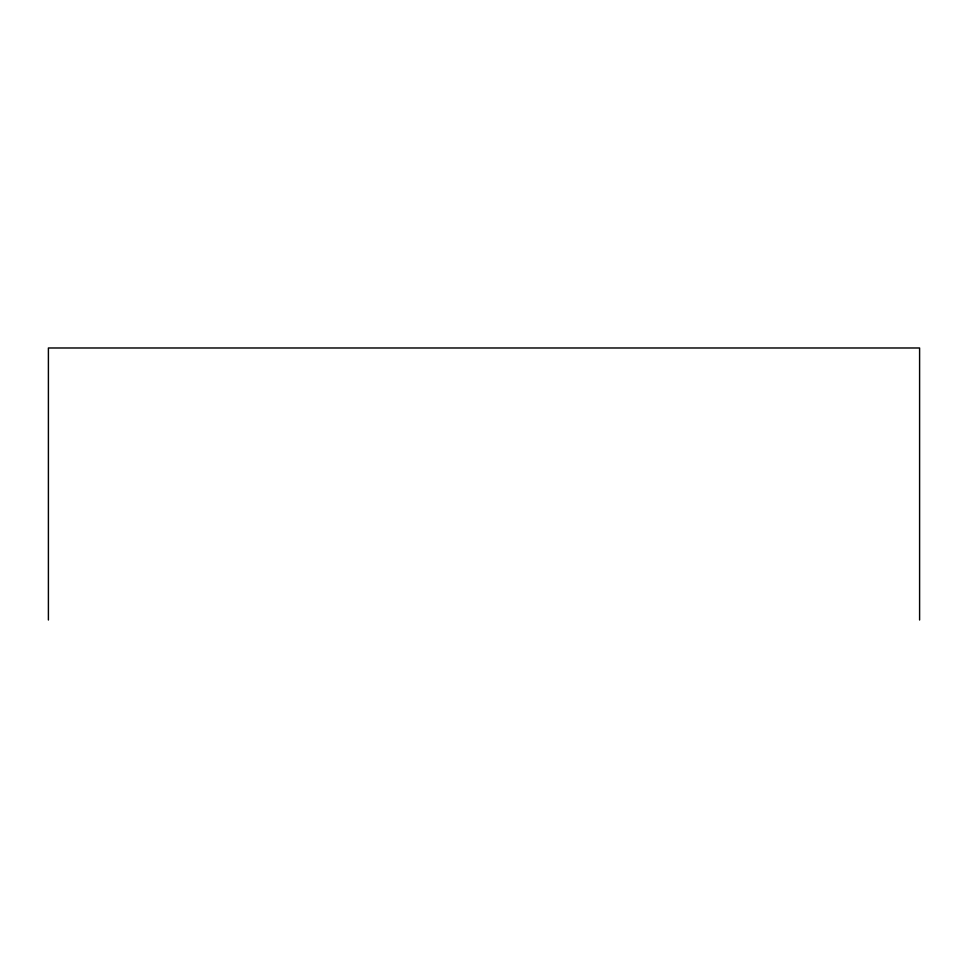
<?xml version="1.0" encoding="UTF-8"?>
<svg xmlns="http://www.w3.org/2000/svg" width="968" height="968" viewBox="0 0 968 968"><rect width="100%" height="100%" fill="white"/><g stroke="black" fill="none" stroke-linecap="round" stroke-linejoin="round"><path stroke-width="1.45" d="M919.6 620.016L919.6 347.984L48.4 347.984L48.4 620.016"/></g></svg>
